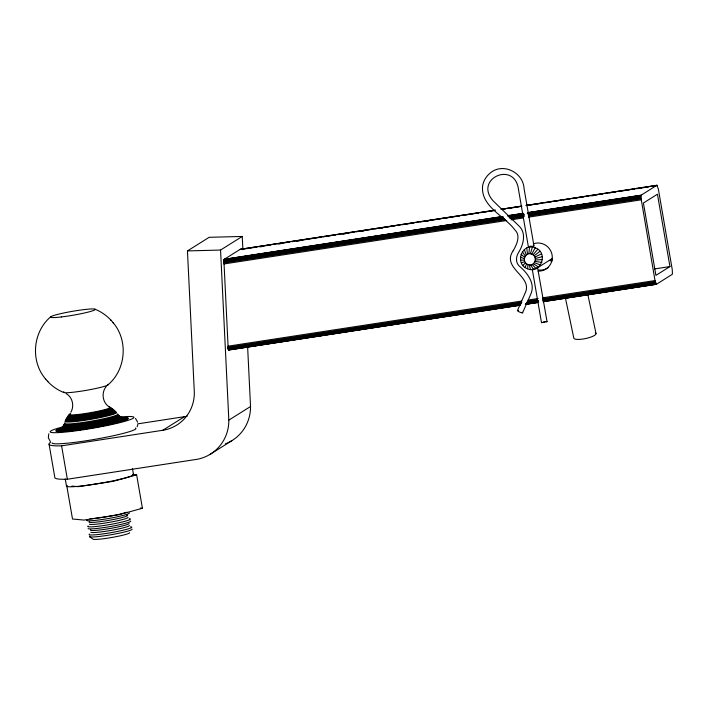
<?xml version="1.0" encoding="UTF-8"?>
<svg xmlns="http://www.w3.org/2000/svg" width="708" height="708" viewBox="0 0 708 708"><rect width="100%" height="100%" fill="white"/><g stroke="black" fill="none" stroke-linecap="round" stroke-linejoin="round"><path stroke-width="1.06" d="M520.061 305.272L228.755 350.053L228.215 349.221L223.905 260.721L224.339 259.278L240.207 249.322L495.467 210.081M656.44 284.306L655.015 280.563L640.758 196.647L641.156 195.169L656.918 185.266L658.343 189.018L672.281 269.73L672.405 274.217L656.44 284.306L542.974 301.75M527.628 268.81C514.096 264.27 521.858 242.092 535.266 247.844C548.797 252.384 541.036 274.554 527.628 268.81L527.92 264.58C521.159 262.314 525.035 251.225 531.735 254.101C538.505 256.367 534.62 267.456 527.92 264.58M528.867 253.774L529.522 247.189M137.768 424.747L137.14 426.827M513.212 250.703L513.265 250.579C516.663 244.543 521.088 235.658 514.725 229.702C504.308 215.719 480.431 206.382 482.617 185.85C483.768 179.009 488.352 173.31 494.494 170.247C507.344 164.389 523.46 174.469 524.053 188.549L533.965 245.906M530.319 253.747L532.425 247.136M48.79 433.809L48.339 437.73L50.33 441.544M517.495 310.467L525.513 292.218C532.381 275.97 501.016 268.155 513.247 250.623M522.566 312.839L530.646 294.466C535.894 283.492 526.991 272.43 518.982 265.801C515.291 262.172 516.176 256.154 518.495 252.614C523.46 244.764 526.663 232.959 518.769 225.772L493.034 200.745C473.59 178.797 514.858 160.15 518.521 189.647L528.416 247.021L533.991 246.039L533.513 245.897M525.053 267.385L526.628 263.872M70.88 412.251C74.632 405.684 72.305 396.958 66.171 393.621M531.735 254.101L535.266 247.844M537.576 267.589L547.045 321.662L541.496 322.653L542.169 322.352M106.244 386.506C100.695 393.011 102.872 403.764 109.917 407.233M533.027 254.809L537.841 249.26M50.914 316.626C32.692 331.707 30.152 361.416 45.781 379.231M107.758 385.028C125.989 369.957 128.529 340.247 112.891 322.432M522.911 265.35L525.557 262.854M534.097 255.827L539.983 251.296M50.516 442.403A82.933 7.23 -9.8 0 0 61.596 445.836L162.778 430.278A38.843 37.843 57.9 0 0 194.275 391.152L187.452 250.924L209.143 237.313L242.251 236.445L242.897 249.694M187.452 250.924L220.551 250.048L242.251 236.445M162.778 430.278L184.478 416.676A38.843 37.843 57.9 0 0 187.178 416.154M49.117 444.482L54.888 477.882A82.933 7.23 -9.8 0 0 67.366 479.236L197.594 459.218A40.648 39.604 57.9 0 0 228.834 420.127L250.535 406.516L247.623 346.885M210.108 454.324L231.808 440.712M552.479 258.411L536.142 268.642L532.177 264.5M669.945 266.571L655.909 275.368L643.413 203.01L657.44 194.204L669.945 266.571L654.67 268.916M528.469 246.968L530.973 246.057M534.876 257.084L541.54 253.818M537.036 267.925L535.859 268.341M521.354 262.836L524.778 261.597M66.738 485.617L72.508 519.017L84.022 520.07L118.979 514.698L142.414 508.273L136.644 474.873L113.209 481.298L78.261 486.67L71.977 486.095M535.31 258.5L542.417 256.641M543.372 322.078L544.806 321.821M500.928 209.249L521.654 206.063M526.017 205.391L656.918 185.266M240.207 249.322L494.609 210.347M502.246 209.17L521.885 206.152M526.248 205.479L657.166 185.354M248.181 248.411L240.401 249.42M250.358 248.074L256.907 247.065M259.093 246.729L271.093 244.888M273.27 244.552L275.456 244.216M277.633 243.879L289.634 242.039M291.82 241.702L293.997 241.366M296.183 241.03L312.547 238.516M314.733 238.18L321.273 237.171M323.459 236.835L331.096 235.667M333.273 235.33L335.459 234.994M337.645 234.658L339.822 234.321M342.008 233.985L354.009 232.144M356.186 231.808L358.372 231.472M360.549 231.135L372.55 229.295M374.736 228.958L376.921 228.622M379.099 228.286L395.462 225.772M397.648 225.436L399.825 225.1M402.011 224.763L404.197 224.427M406.374 224.091L414.012 222.923M416.198 222.586L418.375 222.25M420.561 221.914L422.738 221.577M424.924 221.241L436.924 219.4M439.102 219.064L441.288 218.728M443.474 218.391L455.474 216.551M457.651 216.214L459.837 215.878M462.014 215.542L468.563 214.533M470.74 214.197L478.378 213.028M480.564 212.692L482.75 212.356M484.927 212.019L487.113 211.683M489.29 211.347L494.75 210.506M503.476 209.17L505.654 208.833M507.84 208.497L519.84 206.648M526.389 205.647L542.753 203.134M544.93 202.798L547.116 202.461M549.302 202.125L551.479 201.789M553.665 201.453L561.302 200.276M563.48 199.948L565.665 199.612M567.843 199.275L570.029 198.939M572.206 198.603L584.206 196.753M586.392 196.426L588.578 196.089M590.755 195.753L602.756 193.904M604.942 193.567L607.119 193.24M609.305 192.903L615.845 191.895M618.031 191.558L625.668 190.381M627.854 190.045L630.031 189.717M632.217 189.381L634.395 189.045M636.58 188.709L644.218 187.531M646.395 187.195L648.581 186.859M650.758 186.531L657.307 185.523M260.287 246.818L262.473 246.481M278.837 243.959L281.023 243.623M297.387 241.109L299.564 240.773M343.212 234.065L345.398 233.729M361.761 231.215L363.947 230.879M380.311 228.365L382.488 228.029M426.136 221.321L428.322 220.984M444.686 218.471L446.872 218.135M509.061 208.577L511.247 208.241M591.985 195.824L594.171 195.488M651.997 186.602L654.174 186.266M224.445 259.216L501.53 216.63M508.07 215.621L523.345 213.276M527.708 212.604L641.156 195.169M224.232 259.411L502.406 216.657M507.866 215.816L523.132 213.471M527.495 212.798L640.952 195.364M224.109 259.641L502.317 216.878M507.769 216.037L523.044 213.692M527.407 213.019L640.873 195.576M224.047 259.924L503.344 216.993M508.804 216.161L522.982 213.975M527.345 213.312L640.811 195.868M223.967 260.296L503.291 217.356M508.751 216.515L524.026 214.17M527.301 213.666L640.775 196.222M223.905 260.721L503.255 217.781M508.716 216.94L523.991 214.595M528.354 213.922L640.758 196.647M223.852 261.199L503.246 218.25M509.795 217.241L523.982 215.064M528.345 214.391L640.758 197.116M223.817 261.712L504.344 218.595M509.795 217.754L523.991 215.577M528.354 214.905L640.784 197.621M223.799 262.27L504.361 219.144M509.822 218.303L524.017 216.117M528.38 215.444L640.829 198.16M223.799 262.836L505.494 219.533M510.955 218.692L524.062 216.683M528.425 216.011L640.89 198.727M223.843 263.978L506.724 220.498M511.096 219.825L523.115 217.984M528.575 217.144L641.067 199.851M227.852 346.221L521.725 301.05M528.283 300.042L538.115 298.528M542.487 297.856L655.015 280.563M227.914 347.354L521.893 302.166M527.354 301.325L537.186 299.811M542.655 298.98L655.219 281.669M227.967 347.885L520.902 302.865M527.46 301.856L537.292 300.342M542.762 299.502L655.342 282.2M228.038 348.38L521.008 303.351M526.478 302.511L538.505 300.661M542.877 299.988L655.475 282.678M228.126 348.832L521.132 303.794M526.602 302.953L538.629 301.104M543.001 300.431L655.608 283.12M228.215 349.221L520.513 304.29M525.964 303.449L537.965 301.608M543.417 300.767L655.758 283.501M228.312 349.54L520.645 304.608M526.097 303.767L538.098 301.918M543.549 301.086L655.9 283.811M228.419 349.787L519.69 305.015M526.23 304.015L538.23 302.166M543.682 301.325L656.05 284.058M228.534 349.956L519.814 305.183M525.274 304.343L538.363 302.334M543.815 301.493L656.183 284.227M525.513 304.431L538.602 302.422M137.697 423.862L184.478 416.676M546.098 321.653L547.045 321.662M535.372 259.969L542.54 259.579M533.744 268.783L534.452 268.783M520.486 260.013L524.345 260.181M132.458 474.493L136.644 474.873M140.326 508.079L142.414 508.273M535.062 261.394L541.903 262.429M534.39 262.677L540.558 265.004M520.362 257.075L524.283 258.712M94.934 309.166C102.147 312.042 108.501 316.883 113.342 322.945M63.747 392.498C56.534 389.621 50.171 384.78 45.339 378.718M533.407 263.739L538.593 267.12M89.491 536.655L93.058 539.151A18.558 1.62 -9.8 0 0 112.537 537.337A18.558 1.62 -9.8 0 0 129.555 532.673M520.991 254.216L524.601 257.287M110.775 319.989L111.2 320.485M135.485 418.428L137.671 422.216M47.48 381.178L47.896 381.665M522.336 251.641L525.274 256.004M530.788 264.907L533.372 269.456M524.301 249.526L526.256 254.942M529.336 264.934L530.469 269.518M587.861 294.608L595.977 333.388M565.303 297.422L573.852 338.291A11.337 2.788 -11.8 0 0 587.436 338.123A11.337 2.788 -11.8 0 0 595.322 332.795M532.336 269.659L541.496 322.653M132.467 468.554L133.52 474.625M61.596 445.836L67.366 479.236M65.251 478.918L66.472 485.998M526.752 248.004L527.478 254.181M220.551 250.048L228.834 420.127M548.222 267.589A14.178 13.815 57.9 0 1 538.77 270.031M551.904 261.102A14.178 13.815 57.9 0 1 549.258 260.349M533.345 243.826A14.178 13.815 57.9 0 1 552.09 254.951A14.178 13.815 57.9 0 1 538.062 271.12M250.535 406.516A40.648 39.604 57.9 0 1 228.649 442.438M227.843 442.827A40.648 39.604 57.9 0 1 225.348 443.872M552.629 259.889A14.178 13.815 57.9 0 1 550.877 259.332M133.122 474.174A34.019 2.965 -9.8 0 1 99.332 483.431A34.019 2.965 -9.8 0 1 67.101 485.369M129.272 512.902A21.647 1.885 -9.8 0 1 106.634 518.822A21.647 1.885 -9.8 0 1 87.049 519.893M126.599 515.017A19.585 1.708 -9.8 0 1 109.634 520.212A19.585 1.708 -9.8 0 1 89.394 521.619M132.069 529.097A21.647 1.885 -9.8 0 1 109.43 535.018A21.647 1.885 -9.8 0 1 89.845 536.098M127.944 517.309A19.585 1.708 -9.8 0 1 109.988 522.23A19.585 1.708 -9.8 0 1 89.429 524.15M119.652 417.03A42.524 3.708 -9.8 0 1 122.661 421.915A42.524 3.708 -9.8 0 1 62.366 432.331A42.524 3.708 -9.8 0 1 63.57 426.712M120.254 416.95A30.559 2.664 -9.8 0 1 91.155 425.517A30.559 2.664 -9.8 0 1 63.667 426.543M120.847 416.879A29.957 2.611 -9.8 0 1 91.093 425.03A29.957 2.611 -9.8 0 1 62.72 426.738M120.909 417.216A31.187 2.717 -9.8 0 1 91.208 425.959A31.187 2.717 -9.8 0 1 63.154 427.012M130.626 526.77A21.647 1.885 -9.8 0 1 111.873 532.513A21.647 1.885 -9.8 0 1 89.5 534.071M109.067 407.073A20.736 1.805 -9.8 0 1 89.323 412.879A20.736 1.805 -9.8 0 1 70.667 413.587M122.599 417.747A35.373 3.08 -9.8 0 1 91.367 427.738A35.373 3.08 -9.8 0 1 62.224 427.986M121.944 417.764A34.648 3.018 -9.8 0 1 91.367 427.552A34.648 3.018 -9.8 0 1 62.817 427.791M121.626 417.72A36.117 3.151 -9.8 0 1 115.979 422.826A36.117 3.151 -9.8 0 1 69.446 430.906A36.117 3.151 -9.8 0 1 61.614 428.128M130.67 521A21.647 1.885 -9.8 0 1 110.82 526.442A21.647 1.885 -9.8 0 1 88.093 528.557M128.998 523.38A19.585 1.708 -9.8 0 1 108.51 528.743A19.585 1.708 -9.8 0 1 90.792 529.717M129.228 518.672A21.647 1.885 -9.8 0 1 110.475 524.416A21.647 1.885 -9.8 0 1 88.102 525.973M121.511 417.667A33.214 2.894 -9.8 0 1 93.235 426.712A33.214 2.894 -9.8 0 1 61.446 428.163M122.254 417.614A32.515 2.832 -9.8 0 1 91.297 426.72A32.515 2.832 -9.8 0 1 62.038 427.827M121.289 417.738A33.922 2.956 -9.8 0 1 94.261 426.809A33.922 2.956 -9.8 0 1 60.835 428.464M121.572 417.437A31.842 2.779 -9.8 0 1 91.261 426.358A31.842 2.779 -9.8 0 1 62.614 427.437M135.414 428.039A42.524 3.708 -9.8 0 1 96.828 438.987A42.524 3.708 -9.8 0 1 52.1 442.827M121.325 417.64A36.86 3.213 -9.8 0 1 116.475 422.818A36.86 3.213 -9.8 0 1 67.791 431.172A36.86 3.213 -9.8 0 1 62.747 427.694M126.794 512.211A21.647 1.885 -9.8 0 1 119.528 514.203M118.59 514.424A21.647 1.885 -9.8 0 1 89.916 518.76M107.917 384.311A22.683 1.974 -9.8 0 1 85.385 390.489A22.683 1.974 -9.8 0 1 63.897 391.772M117.413 413.923A27.046 2.354 -9.8 0 1 90.553 421.287A27.046 2.354 -9.8 0 1 64.932 422.826M115.13 412.109A26.116 2.274 -9.8 0 1 92.509 419.039A26.116 2.274 -9.8 0 1 65.517 420.915M117.935 414.684A27.426 2.39 -9.8 0 1 90.686 422.154A27.426 2.39 -9.8 0 1 64.702 423.711M118.457 415.198A27.86 2.425 -9.8 0 1 90.783 422.782A27.86 2.425 -9.8 0 1 64.384 424.366M117.847 415.454A28.329 2.469 -9.8 0 1 93.306 422.968A28.329 2.469 -9.8 0 1 64.03 425.004M112.014 409.082A23.435 2.044 -9.8 0 1 91.721 415.295A23.435 2.044 -9.8 0 1 67.508 416.985M111.306 408.534A22.798 1.991 -9.8 0 1 89.606 414.923A22.798 1.991 -9.8 0 1 69.092 415.693M112.705 409.666A24.037 2.097 -9.8 0 1 91.881 416.038A24.037 2.097 -9.8 0 1 67.039 417.764M114.616 411.569A25.683 2.239 -9.8 0 1 92.367 418.384A25.683 2.239 -9.8 0 1 65.835 420.225M114.006 410.906A25.169 2.195 -9.8 0 1 92.208 417.578A25.169 2.195 -9.8 0 1 66.198 419.393M109.837 407.525A21.452 1.867 -9.8 0 1 89.412 413.534A21.452 1.867 -9.8 0 1 70.119 414.26M110.581 408.012A22.134 1.929 -9.8 0 1 89.5 414.215A22.134 1.929 -9.8 0 1 69.588 414.968M113.368 410.268A24.621 2.142 -9.8 0 1 92.04 416.8A24.621 2.142 -9.8 0 1 66.605 418.57M129.343 525.407A19.585 1.708 -9.8 0 1 111.386 530.336A19.585 1.708 -9.8 0 1 90.828 532.248M118.413 415.888A28.842 2.513 -9.8 0 1 90.951 423.968A28.842 2.513 -9.8 0 1 65.003 424.95M118.997 416.286A29.382 2.558 -9.8 0 1 93.553 424.083A29.382 2.558 -9.8 0 1 63.189 426.189M522.203 312.255A2.823 0.531 23.7 0 1 520.168 312.29A2.823 0.531 23.7 0 1 517.716 310.423M518.106 310.458A2.823 0.531 23.7 0 1 518.619 310.573M61.286 316.954A22.683 1.974 -9.8 0 0 95.199 309.467A22.683 1.974 -9.8 0 0 62.056 313.352A22.683 1.974 -9.8 0 0 61.286 316.954"/></g></svg>
